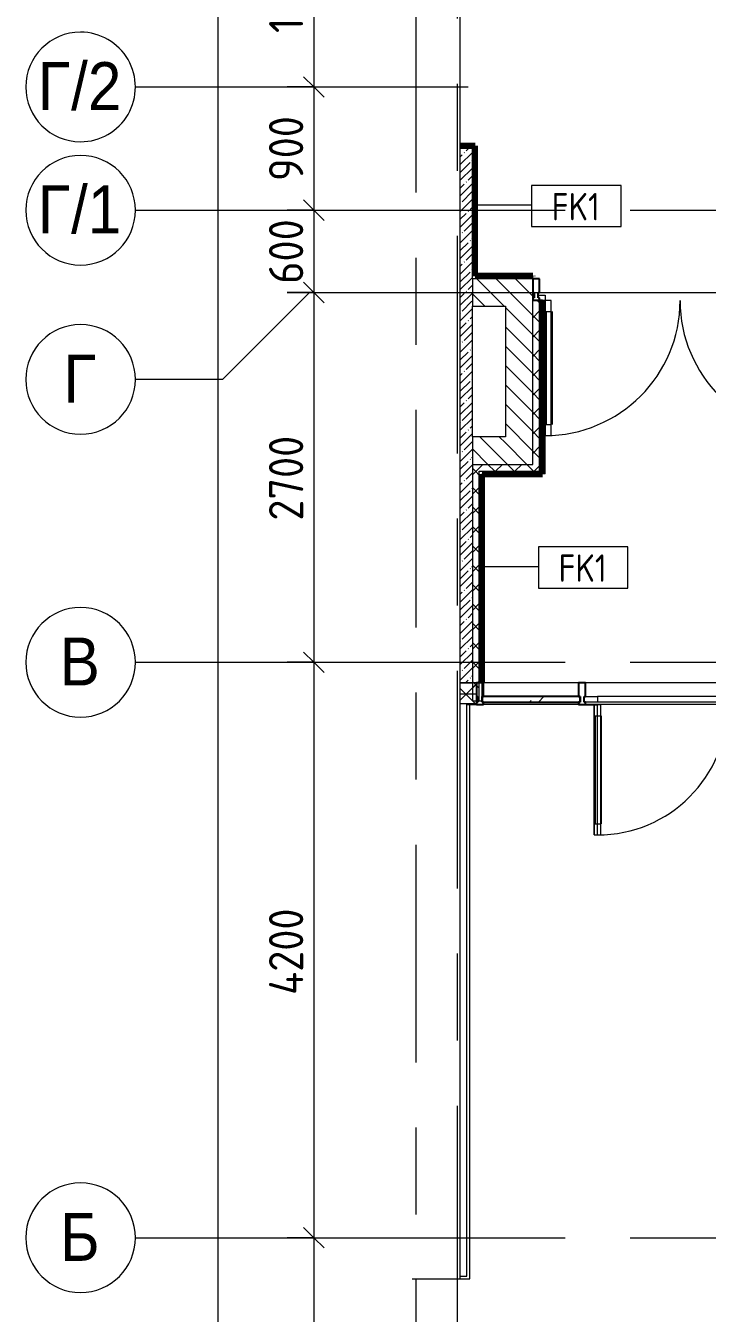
# Model space of a CAD drawing. Header units: millimetres. Extents: x 81711 to 274967, y -8553 to 29000.
# Drawn here: x 81711 to 86683, y 3048 to 12447 of the extents above; entities that cross this region are included whole.
import ezdxf

# ---------------------------------------------------------------- set-up
doc = ezdxf.new("R2010")
doc.units = ezdxf.units.MM
doc.linetypes.add('Осевая', pattern=[3175, 635, -476.25, 1587.5, -476.25])
for name, color, linetype, lineweight in [('A-ANNO-DIMS', 7, 'Continuous', 9), ('A-ANNO-DIMS-100', 7, 'Continuous', 9), ('A-DETL-GENF', 7, 'Continuous', 9), ('A-DOOR', 7, 'Continuous', 9), ('A-DOOR-1', 7, 'Continuous', 13), ('A-GLAZ-CURT', 7, 'Continuous', 9), ('A-GLAZ-CURT-1', 7, 'Continuous', 25), ('A-GLAZ-CWMG', 7, 'Continuous', 9), ('A-GLAZ-CWMG-1', 7, 'Continuous', 25), ('A-WALL', 7, 'Continuous', 9), ('A-WALL-IDEN', 7, 'Continuous', 9), ('I-WALL', 7, 'Continuous', 9), ('Оси', 7, 'Continuous', 9), ('Оси-1', 7, 'Continuous', 20), ('Оси-2', 7, 'Осевая', 9)]:
    doc.layers.add(name, color=color, linetype=linetype, lineweight=lineweight)
for name, color, linetype, lineweight, true_color in [('A-WALL-1', 7, 'Continuous', 9, 0xc0c0c0), ('A-WALL-2', 7, 'Continuous', 9, 0xff80c0), ('I-WALL-5', 7, 'Continuous', 9, 0xc0c0c0), ('I-WALL-8', 7, 'Continuous', 80, 0xff80c0), ('S-WALL-ANLY-1', 7, 'Continuous', 5, 0x008040)]:
    doc.layers.add(name, color=color, linetype=linetype, lineweight=lineweight, true_color=true_color)
doc.styles.add('Arial', font='arial.ttf', dxfattribs={"width": 0.9, "height": 350})
doc.styles.add('GOST Common', font='GOST_Common.ttf', dxfattribs={"width": 0.9, "height": 200})
doc.styles.add('ISOCPEUR', font='isocpeur.ttf', dxfattribs={"width": 0.9, "height": 250})
doc.dimstyles.new('ISO-2_5_0_9К_БОЛЬШОЙ_1', dxfattribs={"dimscale": 304.8, "dimtxt": 248.995294, "dimasz": 0.492126, "dimexe": 0.393701, "dimexo": 0.984252, "dimgap": 0, "dimtad": 1, "dimdec": 0, "dimrnd": 10, "dimzin": 0, "dimdsep": 46, "dimtxsty": 'ISOCPEUR', "dimblk1": 'OBLIQUE', "dimblk2": 'OBLIQUE', "dimsah": 1, "dimcen": 0.09, "dimdle": 0.393701, "dimazin": 0, "dimtfac": 1, "dimtdec": 4, "dimtix": 1, "dimtmove": 0, "dimatfit": 3, "dimfxl": 1, "dimtvp": 1, "dimtolj": 1, "dimtzin": 0, "dimarcsym": 2})
doc.dimstyles.new('ISO-2_5_0_9К_БОЛЬШОЙ_2', dxfattribs={"dimscale": 304.8, "dimtxt": 248.995294, "dimasz": 0.492126, "dimexe": 0.393701, "dimexo": 0.984252, "dimgap": 0, "dimtad": 1, "dimdec": 0, "dimrnd": 10, "dimzin": 0, "dimdsep": 46, "dimtxsty": 'ISOCPEUR', "dimblk1": 'OBLIQUE', "dimblk2": 'OBLIQUE', "dimsah": 1, "dimcen": 0.09, "dimdle": 0.393701, "dimazin": 0, "dimtfac": 1, "dimtdec": 4, "dimtix": 1, "dimtmove": 2, "dimatfit": 3, "dimfxl": 1, "dimtvp": 1, "dimtolj": 1, "dimtzin": 0, "dimarcsym": 2})
pattern_1 = [(45, (0, 0), (-70.71068, 70.71068), []), (135, (0, 0), (-70.71068, -70.71068), [])]
pattern_2 = [(135, (0, 0), (-70.71068, -70.71068), [])]
pattern_3 = [(0, (0, 0), (121.92, 30.48), [10.058, -81.382, 10.058, -81.382, -487.68]), (0, (0, 0), (121.92, 30.48), [-182.88, 10.058, -172.822, 10.058, -81.382, -213.36]), (0, (0, 0), (121.92, 30.48), [-457.2, 10.058, -50.902, 10.058, -142.342]), (120, (45.72, 15.24), (-87.356454, 90.345817), [10.058, -81.382, 10.058, -81.382, -487.68]), (120, (45.72, 15.24), (-87.356454, 90.345817), [-182.88, 10.058, -172.822, 10.058, -81.382, -213.36]), (120, (45.72, 15.24), (-87.356454, 90.345817), [-457.2, 10.058, -50.902, 10.058, -142.342]), (240, (60.96, 76.2), (-34.563546, -120.825817), [10.058, -81.382, 10.058, -81.382, -487.68]), (240, (60.96, 76.2), (-34.563546, -120.825817), [-182.88, 10.058, -172.822, 10.058, -81.382, -213.36]), (240, (60.96, 76.2), (-34.563546, -120.825817), [-457.2, 10.058, -50.902, 10.058, -142.342])]

# ---------------------------------------------------------------- blocks, each defined once
blk = doc.blocks.new('Системная панель - Стекло - 40мм-24251897-План отделки стен 1 этажа в осях 23_1-33')
at = {"layer": 'A-GLAZ-CURT'}
h = blk.add_hatch(dxfattribs=at)
h.set_pattern_fill('FP_30', color=256, style=0, pattern_type=2)
h.set_pattern_definition([(45, (-85497.5, -7410), (-282.8427, 282.8427), [200, -600]), (45, (-85697.5, -7510), (-282.8427, 282.8427), [600, -200]), (45, (-85297.5, -7610), (-282.8427, 282.8427), [200, -600])])
h.paths.add_polyline_path([(-202.1, 0), (357.5, 0), (357.5, 40), (-357.5, 40), (-357.5, 0)])
at = {"layer": 'A-GLAZ-CURT-1'}
for p, q in [((357.5, 40), (-357.5, 40)), ((-357.5, 40), (-357.5, 0)), ((-357.5, 0), (357.5, 0)), ((357.5, 0), (357.5, 40))]:
    blk.add_line(p, q, dxfattribs=at)
blk = doc.blocks.new('Прямоугольный импост - Импост структурный с накладкой - 160мм-24251894-План отделки стен 1 этажа в осях 23_1-33')
at = {"layer": 'A-GLAZ-CWMG'}
for p, q in [((85745, 7650), (85050, 7650)), ((85745, 7493), (85050, 7493))]:
    blk.add_line(p, q, dxfattribs=at)
blk = doc.blocks.new('Дверь_Витражная_остекление_ - ВВ-17 остекление-32475309-План отделки стен 1 этажа в осях 23_1-33')
at = {"layer": 'A-DETL-GENF'}
for p, q in [((-940, -20), (-985, -20)), ((-985, -1005), (-985, -20)), ((-940, -20), (-985, -20)), ((-985, -20), (-985, -1005)), ((-940, -1005), (-940, -20)), ((-940, -1005), (-940, -20)), ((990, -1005), (990, -20)), ((990, -20), (990, -1005)), ((1035, -1005), (1035, -20)), ((1035, -1005), (1035, -20)), ((-985, -100), (-940, -100)), ((-975, -925), (-975, -100)), ((-931, -925), (-931, -100)), ((981, -925), (981, -100)), ((1035, -100), (990, -100)), ((1025, -925), (1025, -100)), ((-985, -925), (-940, -925)), ((1035, -925), (990, -925)), ((-985, -1005), (-940, -1005)), ((-985, -1005), (-940, -1005)), ((1035, -1005), (990, -1005)), ((990, -1005), (1035, -1005))]:
    blk.add_line(p, q, dxfattribs=at)
at = {"layer": 'A-DOOR'}
for p, q in [((-985, -1005), (-985, -20)), ((985, -1005), (985, -20))]:
    blk.add_line(p, q, dxfattribs=at)
for centre, start, end in [((-985, -20), 270, 0), ((985, -20), 180, 270)]:
    blk.add_arc(centre, 985, start, end, dxfattribs=at)
at = {"layer": 'A-DOOR-1'}
for p, q in [((-1035, 20), (-985, 20)), ((-985, 20), (-985, -20)), ((985, 20), (1035, 20)), ((985, -20), (985, 20)), ((-985, -20), (-1005, -20)), ((1035, -20), (985, -20)), ((1035, -17), (1035, -20))]:
    blk.add_line(p, q, dxfattribs=at)
blk = doc.blocks.new('Дверь_Витражная_СКБ_2Ст - ВВ-17-31911620-План отделки стен 1 этажа в осях 23_1-33')
at = {"layer": 'A-DETL-GENF'}
for p, q in [((-1035, -20), (-1035, -17)), ((-1035, -17), (-1035, -20)), ((-937, -20), (-1035, -20)), ((-1035, -20), (-937, -20)), ((-913, -20), (-963, -20)), ((-963, -970), (-963, -20)), ((-913, -20), (-963, -20)), ((-963, -20), (-963, -970)), ((-937, -17), (-937, -20)), ((-937, -20), (-937, -17)), ((-913, -970), (-913, -20)), ((-913, -970), (-913, -20)), ((887, -20), (937, -20)), ((887, -944), (887, -20)), ((887, -20), (887, -944)), ((937, -20), (887, -20)), ((937, -17), (937, -20)), ((937, -17), (937, -20)), ((937, -944), (937, -20)), ((937, -944), (937, -20)), ((937, -20), (1035, -20)), ((937, -20), (1035, -20)), ((1035, -20), (1035, -17)), ((1035, -20), (1035, -17)), ((-963, -100), (-913, -100)), ((-953, -890), (-953, -100)), ((-909, -890), (-909, -100)), ((883, -864), (883, -100)), ((937, -100), (887, -100)), ((927, -864), (927, -100)), ((-963, -890), (-913, -890)), ((937, -864), (887, -864)), ((-963, -970), (-913, -970)), ((-963, -970), (-913, -970)), ((937, -944), (887, -944)), ((887, -944), (937, -944))]:
    blk.add_line(p, q, dxfattribs=at)
at = {"layer": 'A-DOOR'}
for p, q in [((-937, -970), (-937, -20)), ((937, -944), (937, -20))]:
    blk.add_line(p, q, dxfattribs=at)
for centre, radius, start, end in [((-937, -20), 950, 270, 0), ((937, -20), 924, 180, 270)]:
    blk.add_arc(centre, radius, start, end, dxfattribs=at)
at = {"layer": 'A-DOOR-1'}
for p, q in [((-1025, 40), (-937, 40)), ((-937, 40), (-937, 0)), ((937, 40), (1025, 40)), ((937, 0), (937, 40)), ((-937, 0), (-1025, 0)), ((1025, 0), (937, 0))]:
    blk.add_line(p, q, dxfattribs=at)
blk = doc.blocks.new('Прямоугольный импост - Импост структурный с накладкой - 160мм-20587511-План отделки стен 1 этажа в осях 23_1-33')
at = {"layer": 'A-GLAZ-CWMG'}
for p, q in [((87845, 7650), (85795, 7650)), ((87757, 7550), (85883, 7550)), ((87845, 7493), (85795, 7493)), ((87757, 7510), (85883, 7510))]:
    blk.add_line(p, q, dxfattribs=at)
blk = doc.blocks.new('Прямоугольный импост - Импост структурный с накладкой - 160мм-18691755-План отделки стен 1 этажа в осях 23_1-33')
at = {"layer": 'A-GLAZ-CWMG-1'}
for p, q in [((-25, 0), (-25, 17)), ((-25, 17), (25, 17)), ((-15, 0), (-25, 0)), ((-15, -40), (-15, 0)), ((25, 0), (15, 0)), ((15, 0), (15, -40)), ((25, 17), (25, 0)), ((-25, -140), (-25, -40)), ((-25, -40), (-15, -40)), ((15, -40), (25, -40)), ((25, -40), (25, -140)), ((25, -140), (-25, -140))]:
    blk.add_line(p, q, dxfattribs=at)
blk = doc.blocks.new('Прямоугольный импост - Импост структурный с накладкой - 160мм Темный-32348142-План отделки стен 1 этажа в осях 23_1-33')
at = {"layer": 'A-GLAZ-CWMG-1'}
for p, q in [((0, 17), (-50, 17)), ((-50, 17), (-50, 0)), ((-50, 0), (-40, 0)), ((-40, 0), (-40, -40)), ((-10, -40), (-10, 0)), ((-10, 0), (0, 0)), ((0, 0), (0, 17)), ((-40, -40), (-50, -40)), ((-50, -40), (-50, -140)), ((0, -40), (-10, -40)), ((0, -140), (0, -40)), ((-50, -140), (0, -140))]:
    blk.add_line(p, q, dxfattribs=at)
blk = doc.blocks.new('Прямоугольный импост - Импост структурный с накладкой - 160мм-22875598-План отделки стен 1 этажа в осях 23_1-33')
at = {"layer": 'A-GLAZ-CWMG-1'}
for p, q in [((0, 17), (-50, 17)), ((-50, 17), (-50, 0)), ((-50, 0), (-40, 0)), ((-40, 0), (-40, -40)), ((-10, -40), (-10, 0)), ((-10, 0), (0, 0)), ((0, 0), (0, 17)), ((-40, -40), (-50, -40)), ((-50, -40), (-50, -140)), ((0, -40), (-10, -40)), ((0, -140), (0, -40)), ((-50, -140), (0, -140))]:
    blk.add_line(p, q, dxfattribs=at)
blk = doc.blocks.new('DET_L_Линия разрыва - М100-30654842-План отделки стен 1 этажа в осях 23_1-33')
at = {"layer": 'A-DETL-GENF'}
blk.add_line((24079.7, 0), (12339.9, 0), dxfattribs=at)
blk = doc.blocks.new('Ось сетки - D8-29747960-План отделки стен 1 этажа в осях 23_1-33')
at = {"layer": 'Оси-1'}
for start, end in [(360, 180), (180, 360)]:
    blk.add_arc((0, 0), 4, start, end, dxfattribs=at)
blk = doc.blocks.new('DIMBLOCK19-План отделки стен 1 этажа в осях 23_1-33')
at = {"layer": 'A-ANNO-DIMS-100', "lineweight": 20}
for p, q in [((83812.1, 13400), (83737.1, 13475)), ((83812.1, 13400), (83887.1, 13325)), ((83812.1, 12000), (83737.1, 12075)), ((83812.1, 12000), (83887.1, 11925))]:
    blk.add_line(p, q, dxfattribs=at)
at = {"layer": 'A-ANNO-DIMS-100'}
for p, q in [((83618.2, 13400), (83932.1, 13400)), ((83812.1, 13400), (83618.2, 13400)), ((83812.1, 13400), (83812.1, 12000)), ((83618.2, 12000), (83932.1, 12000)), ((83812.1, 12000), (83618.2, 12000))]:
    blk.add_line(p, q, dxfattribs=at)
at = {"layer": 'A-ANNO-DIMS-100', "color": 0, "insert": (83485.5, 12393.5), "char_height": 250, "width": 735.494, "attachment_point": 1, "rotation": 90, "line_spacing_factor": 1.149209, "style": 'ISOCPEUR'}
blk.add_mtext('1400', dxfattribs=at)
blk = doc.blocks.new('_Oblique')
at = {"color": 0, "linetype": 'ByBlock', "lineweight": -2}
blk.add_line((-0.5, -0.5), (0.5, 0.5), dxfattribs=at)
blk = doc.blocks.new('DIMBLOCK20-План отделки стен 1 этажа в осях 23_1-33')
at = {"layer": 'A-ANNO-DIMS-100', "lineweight": 20}
for p, q in [((83812.1, 12000), (83737.1, 12075)), ((83812.1, 12000), (83887.1, 11925)), ((83812.1, 11100), (83737.1, 11175)), ((83812.1, 11100), (83887.1, 11025))]:
    blk.add_line(p, q, dxfattribs=at)
at = {"layer": 'A-ANNO-DIMS-100'}
for p, q in [((83618.2, 12000), (83932.1, 12000)), ((83812.1, 12000), (83618.2, 12000)), ((83812.1, 12000), (83812.1, 11100)), ((83618.2, 11100), (83932.1, 11100)), ((83812.1, 11100), (83618.2, 11100))]:
    blk.add_line(p, q, dxfattribs=at)
at = {"layer": 'A-ANNO-DIMS-100', "color": 0, "insert": (83485.5, 11313), "char_height": 250, "width": 568.858, "attachment_point": 1, "rotation": 90, "line_spacing_factor": 1.149209, "style": 'ISOCPEUR'}
blk.add_mtext('900', dxfattribs=at)
blk = doc.blocks.new('DIMBLOCK21-План отделки стен 1 этажа в осях 23_1-33')
at = {"layer": 'A-ANNO-DIMS-100'}
for p, q in [((83618.2, 11100), (83932.1, 11100)), ((83812.1, 11100), (83618.2, 11100)), ((83812.1, 11100), (83812.1, 10500)), ((83618.2, 10500), (83932.1, 10500)), ((83812.1, 10500), (83618.2, 10500))]:
    blk.add_line(p, q, dxfattribs=at)
at = {"layer": 'A-ANNO-DIMS-100', "lineweight": 20}
for p, q in [((83812.1, 11100), (83737.1, 11175)), ((83812.1, 11100), (83887.1, 11025)), ((83812.1, 10500), (83737.1, 10575)), ((83812.1, 10500), (83887.1, 10425))]:
    blk.add_line(p, q, dxfattribs=at)
at = {"layer": 'A-ANNO-DIMS-100', "color": 0, "insert": (83485.5, 10563), "char_height": 250, "width": 568.858, "attachment_point": 1, "rotation": 90, "line_spacing_factor": 1.149209, "style": 'ISOCPEUR'}
blk.add_mtext('600', dxfattribs=at)
blk = doc.blocks.new('DIMBLOCK22-План отделки стен 1 этажа в осях 23_1-33')
at = {"layer": 'A-ANNO-DIMS-100', "lineweight": 20}
for p, q in [((83812.1, 10500), (83737.1, 10575)), ((83812.1, 10500), (83887.1, 10425)), ((83812.1, 7800), (83737.1, 7875)), ((83812.1, 7800), (83887.1, 7725))]:
    blk.add_line(p, q, dxfattribs=at)
at = {"layer": 'A-ANNO-DIMS-100'}
for p, q in [((83618.2, 10500), (83932.1, 10500)), ((83812.1, 10500), (83618.2, 10500)), ((83812.1, 10500), (83812.1, 7800)), ((83618.2, 7800), (83932.1, 7800)), ((83812.1, 7800), (83618.2, 7800))]:
    blk.add_line(p, q, dxfattribs=at)
at = {"layer": 'A-ANNO-DIMS-100', "color": 0, "insert": (83485.5, 8834), "char_height": 250, "width": 758.478, "attachment_point": 1, "rotation": 90, "line_spacing_factor": 1.149209, "style": 'ISOCPEUR'}
blk.add_mtext('2700', dxfattribs=at)
blk = doc.blocks.new('DIMBLOCK23-План отделки стен 1 этажа в осях 23_1-33')
at = {"layer": 'A-ANNO-DIMS-100', "lineweight": 20}
for p, q in [((83812.1, 7800), (83737.1, 7875)), ((83812.1, 7800), (83887.1, 7725)), ((83812.1, 3600), (83737.1, 3675)), ((83812.1, 3600), (83887.1, 3525))]:
    blk.add_line(p, q, dxfattribs=at)
at = {"layer": 'A-ANNO-DIMS-100'}
for p, q in [((83618.2, 7800), (83932.1, 7800)), ((83812.1, 7800), (83618.2, 7800)), ((83812.1, 7800), (83812.1, 3600)), ((83618.2, 3600), (83932.1, 3600)), ((83812.1, 3600), (83618.2, 3600))]:
    blk.add_line(p, q, dxfattribs=at)
at = {"layer": 'A-ANNO-DIMS-100', "color": 0, "insert": (83485.5, 5372), "char_height": 250, "width": 787.208, "attachment_point": 1, "rotation": 90, "line_spacing_factor": 1.149209, "style": 'ISOCPEUR'}
blk.add_mtext('4200', dxfattribs=at)
blk = doc.blocks.new('DIMBLOCK24-План отделки стен 1 этажа в осях 23_1-33')
at = {"layer": 'A-ANNO-DIMS-100', "lineweight": 20}
for p, q in [((83812.1, 3600), (83737.1, 3675)), ((83812.1, 3600), (83887.1, 3525)), ((83812.1, 0), (83737.1, 75)), ((83812.1, 0), (83887.1, -75))]:
    blk.add_line(p, q, dxfattribs=at)
at = {"layer": 'A-ANNO-DIMS-100'}
for p, q in [((83618.2, 3600), (83932.1, 3600)), ((83812.1, 3600), (83618.2, 3600)), ((83812.1, 3600), (83812.1, -120)), ((83618.2, 0), (83932.1, 0)), ((83812.1, 0), (83618.2, 0))]:
    blk.add_line(p, q, dxfattribs=at)
at = {"layer": 'A-ANNO-DIMS-100', "color": 0, "insert": (83485.5, 1484), "char_height": 250, "width": 758.478, "attachment_point": 1, "rotation": 90, "line_spacing_factor": 1.149209, "style": 'ISOCPEUR'}
blk.add_mtext('3600', dxfattribs=at)
blk = doc.blocks.new('DIMBLOCK25-План отделки стен 1 этажа в осях 23_1-33')
at = {"layer": 'A-ANNO-DIMS-100', "lineweight": 20}
for p, q in [((83112.1, 27000), (83037.1, 27075)), ((83112.1, 27000), (83187.1, 26925)), ((83112.1, 0), (83037.1, 75)), ((83112.1, 0), (83187.1, -75))]:
    blk.add_line(p, q, dxfattribs=at)
at = {"layer": 'A-ANNO-DIMS-100'}
for p, q in [((83112.1, 27120), (83112.1, -120)), ((82918.2, 27000), (83232.1, 27000)), ((83112.1, 27000), (82918.2, 27000)), ((82918.2, 0), (83232.1, 0)), ((83112.1, 0), (82918.2, 0))]:
    blk.add_line(p, q, dxfattribs=at)
at = {"layer": 'A-ANNO-DIMS-100', "color": 0, "insert": (82785.5, 13783.2), "char_height": 250, "width": 948.097, "attachment_point": 1, "rotation": 90, "line_spacing_factor": 1.149209, "style": 'ISOCPEUR'}
blk.add_mtext('27000', dxfattribs=at)
blk = doc.blocks.new('М_стена_0001 - Типоразмер_без рамки-25382661-План отделки стен 1 этажа в осях 23_1-33')
at = {"layer": 'A-WALL-IDEN'}
for p, q in [((3.258, 1.523), (-3.273, 1.523)), ((-3.273, 1.523), (-3.273, -1.477)), ((3.258, -1.477), (3.258, 1.523)), ((-3.273, -1.477), (3.258, -1.477))]:
    blk.add_line(p, q, dxfattribs=at)

msp = doc.modelspace()

# ---------------------------------------------------------------- hatches: boundary and pattern name
at = {"layer": 'A-WALL'}
h = msp.add_hatch(dxfattribs=at)
h.set_pattern_fill('FP_5', color=256, style=0, pattern_type=2)
h.set_pattern_definition(pattern_1)
h.paths.add_polyline_path([(84930, 7500), (85000, 7500), (85000, 7650), (84880.7, 7650), (84880.7, 7500)])
h.paths.add_polyline_path([(89180, 7500), (89202, 7500), (89202, 7650), (89180, 7650), (89180, 7527.3)])
at = {"layer": 'I-WALL'}
h = msp.add_hatch(dxfattribs=at)
h.set_pattern_fill('FP_64', color=256, style=0, pattern_type=2)
h.set_pattern_definition(pattern_3)
h.paths.add_polyline_path([(84970, 11550), (84970, 11570), (84880.7, 11570), (84880.7, 11550)])
h = msp.add_hatch(dxfattribs=at)
h.set_pattern_fill('FP_64', color=256, style=0, pattern_type=2)
h.set_pattern_definition(pattern_3)
h.paths.add_polyline_path([(84990, 10600), (84990, 11570), (84970, 11570), (84970, 10600)])
h = msp.add_hatch(dxfattribs=at)
h.set_pattern_fill('FP_2', color=256, style=0, pattern_type=2)
h.set_pattern_definition([(45, (0, 0), (-57.02463, 57.02463), []), (45, (57.025, 0), (-57.02463, 57.02463), [100.806, -20.161, 3.353, -16.808])])
h.paths.add_polyline_path([(84970, 7650), (84970, 11550), (84880.7, 11550), (84880.7, 7650)])
h = msp.add_hatch(dxfattribs=at)
h.set_pattern_fill('FP_4', color=256, style=0, pattern_type=2)
h.set_pattern_definition(pattern_2)
h.paths.add_polyline_path([(85410, 10400), (85410, 10600), (84970, 10600), (84970, 10400), (85210, 10400)])
h = msp.add_hatch(dxfattribs=at)
h.set_pattern_fill('FP_64', color=256, style=0, pattern_type=2)
h.set_pattern_definition(pattern_3)
h.paths.add_polyline_path([(84990, 10600), (85410, 10600), (85410, 10620), (84990, 10620)])
h = msp.add_hatch(dxfattribs=at)
h.set_pattern_fill('FP_5', color=256, style=0, pattern_type=2)
h.set_pattern_definition(pattern_1)
h.paths.add_polyline_path([(85410, 9195), (85460, 9195), (85460, 10443), (85410, 10443), (85410, 9245)])
h = msp.add_hatch(dxfattribs=at)
h.set_pattern_fill('FP_4', color=256, style=0, pattern_type=2)
h.set_pattern_definition(pattern_2)
h.paths.add_polyline_path([(85410, 9245), (85410, 10400), (85210, 10400), (85210, 9245)])
h = msp.add_hatch(dxfattribs=at)
h.set_pattern_fill('FP_4', color=256, style=0, pattern_type=2)
h.set_pattern_definition(pattern_2)
h.paths.add_polyline_path([(85210, 9245), (85210, 9445), (84970, 9445), (84970, 9245)])
h = msp.add_hatch(dxfattribs=at)
h.set_pattern_fill('FP_5', color=256, style=0, pattern_type=2)
h.set_pattern_definition(pattern_1)
h.paths.add_polyline_path([(85020, 9195), (85410, 9195), (85410, 9245), (84970, 9245), (84970, 9195)])
h = msp.add_hatch(dxfattribs=at)
h.set_pattern_fill('FP_5', color=256, style=0, pattern_type=2)
h.set_pattern_definition(pattern_1)
h.paths.add_polyline_path([(85020, 7520), (85020, 9195), (84970, 9195), (84970, 7520)])

# ---------------------------------------------------------------- linework, layer by layer
at = {"layer": 'A-WALL'}
for p, q in [((84990, 10620), (84990, 11570)), ((84970, 10600), (84970, 10400)), ((85410, 10620), (84991, 10620)), ((85410, 10400), (85410, 10443)), ((85460, 9195), (85460, 10443)), ((84970, 9445), (84970, 9245)), ((85020, 9195), (85460, 9195)), ((85020, 7520), (85020, 9195)), ((85040, 9175), (85410, 9175)), ((85040, 9174), (85040, 9175)), ((84880.7, 7500), (85000, 7500)), ((84930, 3320), (84930, 7500)), ((84930, 7497), (85000, 7497)), ((84880.7, 3320), (84930, 3320))]:
    msp.add_line(p, q, dxfattribs=at)
at = {"layer": 'A-WALL-1'}
for p, q in [((85000, 7650), (84880.7, 7650)), ((85000, 7492), (85000, 7650)), ((84930, 7492), (85000, 7492)), ((84950, 3300), (84950, 7492)), ((84530.2, 3300), (84950, 3300))]:
    msp.add_line(p, q, dxfattribs=at)
at = {"layer": 'A-WALL-2'}
for p, q in [((84990, 10620), (84991, 10620)), ((85040, 9174), (85040, 7650))]:
    msp.add_line(p, q, dxfattribs=at)
at = {"layer": 'A-WALL-IDEN'}
for p, q in [((84990.5, 11138.5), (85401.4, 11138.5)), ((85040.5, 8500.1), (85451.4, 8500.1))]:
    msp.add_line(p, q, dxfattribs=at)
at = {"layer": 'I-WALL-5'}
for p, q in [((84970, 11550), (84880.7, 11550)), ((84970, 10600), (84970, 11550)), ((85410, 10600), (84970, 10600)), ((85410, 10443), (85410, 10620)), ((85480, 10443), (85410, 10443)), ((84970, 9445), (84970, 10400)), ((84970, 10400), (85210, 10400)), ((85210, 10400), (85210, 9445)), ((85410, 9245), (85410, 10400)), ((85210, 9445), (84970, 9445)), ((84970, 9245), (85410, 9245)), ((84970, 9245), (84970, 7520)), ((84880.7, 7650), (84970, 7650)), ((85040, 7520), (85040, 7650)), ((84970, 7520), (85040, 7520))]:
    msp.add_line(p, q, dxfattribs=at)
at = {"layer": 'I-WALL-8'}
for p, q in [((84991, 11571), (84880.7, 11571)), ((84880.7, 11570), (84990, 11570)), ((84991, 10620), (84991, 11571)), ((85410, 10621), (84990, 10621)), ((85410, 10620), (85410, 10621)), ((85480, 10443), (85480, 9175)), ((85481, 10443), (85480, 10443)), ((85481, 9174), (85481, 10443)), ((85041, 9174), (85481, 9174)), ((85041, 7650), (85041, 9174)), ((85480, 9175), (85410, 9175)), ((85040, 7650), (85041, 7650))]:
    msp.add_line(p, q, dxfattribs=at)
at = {"layer": 'S-WALL-ANLY-1'}
msp.add_line((84880.7, 7571), (85000, 7571), dxfattribs=at)
at = {"layer": 'Оси'}
for p, q in [((82510.7, 12000), (83699.8, 12000)), ((83750.6, 12000), (84939.7, 12000)), ((82510.7, 11100), (85010.7, 11100)), ((83780.7, 10500), (83145.7, 9865)), ((83780.7, 10500), (86280.7, 10500)), ((83145.7, 9865), (82510.7, 9865)), ((82510.7, 7800), (85010.7, 7800)), ((82510.7, 3600), (85010.7, 3600))]:
    msp.add_line(p, q, dxfattribs=at)
at = {"layer": 'Оси-2'}
for p, q in [((84560, 593.7), (84560, 19415.1)), ((84860, 1863.7), (84860, 19415.1)), ((83699.8, 12000), (83750.6, 12000)), ((85010.7, 11100), (120319, 11100)), ((86280.7, 10500), (120319, 10500)), ((85010.7, 7800), (122760, 7800)), ((85010.7, 3600), (122760, 3600))]:
    msp.add_line(p, q, dxfattribs=at)

# ---------------------------------------------------------------- block references
at = {"layer": 'A-DETL-GENF', "rotation": 270.0000000000003}
msp.add_blockref('DET_L_Линия разрыва - М100-30654842-План отделки стен 1 этажа в осях 23_1-33', (84880.7, 27380.8), dxfattribs=at)
at = {"layer": 'A-DOOR'}
for name, p in [('Дверь_Витражная_остекление_ - ВВ-17 остекление-32475309-План отделки стен 1 этажа в осях 23_1-33', (86485, 10460)), ('Дверь_Витражная_СКБ_2Ст - ВВ-17-31911620-План отделки стен 1 этажа в осях 23_1-33', (86820, 7510))]:
    msp.add_blockref(name, p, dxfattribs=at)
at = {"layer": 'A-GLAZ-CURT'}
msp.add_blockref('Системная панель - Стекло - 40мм-24251897-План отделки стен 1 этажа в осях 23_1-33', (85397.5, 7510), dxfattribs=at)
at = {"layer": 'A-GLAZ-CWMG', "rotation": 180}
for name, p in [('Прямоугольный импост - Импост структурный с накладкой - 160мм Темный-32348142-План отделки стен 1 этажа в осях 23_1-33', (85410, 10460)), ('Прямоугольный импост - Импост структурный с накладкой - 160мм-22875598-План отделки стен 1 этажа в осях 23_1-33', (85000, 7510))]:
    msp.add_blockref(name, p, dxfattribs=at)
at = {"layer": 'A-GLAZ-CWMG'}
for name in ['Прямоугольный импост - Импост структурный с накладкой - 160мм-24251894-План отделки стен 1 этажа в осях 23_1-33', 'Прямоугольный импост - Импост структурный с накладкой - 160мм-20587511-План отделки стен 1 этажа в осях 23_1-33']:
    msp.add_blockref(name, (0, 0), dxfattribs=at)
at = {"layer": 'A-GLAZ-CWMG', "extrusion": (0, 0, -1), "rotation": 180}
msp.add_blockref('Прямоугольный импост - Импост структурный с накладкой - 160мм-18691755-План отделки стен 1 этажа в осях 23_1-33', (-85770, 7510), dxfattribs=at)
at = {"layer": 'A-WALL-IDEN', "xscale": 99.99999999999993, "yscale": 99.99999999999993, "zscale": 99.99999999999993}
for p in [(85728.8, 11128), (85778.8, 8489.7)]:
    msp.add_blockref('М_стена_0001 - Типоразмер_без рамки-25382661-План отделки стен 1 этажа в осях 23_1-33', p, dxfattribs=at)
at = {"layer": 'Оси-1', "xscale": 99.99999999999993, "yscale": 99.99999999999993, "zscale": 99.99999999999993}
for p, rotation in [((82110.7, 12000), 269.9999999999995), ((82110.7, 11100), 269.9999999999994), ((82110.7, 9865), 269.9999999999994), ((82110.7, 7800), 269.9999999999994), ((82110.7, 3600), 269.9999999999994)]:
    msp.add_blockref('Ось сетки - D8-29747960-План отделки стен 1 этажа в осях 23_1-33', p, dxfattribs=dict(at, rotation=rotation))

# ---------------------------------------------------------------- texts
at = {"layer": 'A-WALL-IDEN', "char_height": 200, "width": 447.342, "attachment_point": 1, "style": 'GOST Common'}
for insert in [(85548.5, 11226), (85598.5, 8587.7)]:
    msp.add_mtext('FK1', dxfattribs=dict(at, insert=insert))
at = {"layer": 'Оси', "char_height": 350, "attachment_point": 1, "style": 'Arial'}
for s, insert, width in [('\\fArial|b0|i0|c204|p34|;\\W.9;Г', (81797.3, 12181), 295.823), ('/2', (82041.3, 12181), 454.557), ('\\fArial|b0|i0|c204|p34|;\\W.9;Г', (81797.3, 11281), 295.823), ('/1', (82041.3, 11281), 454.557), ('\\fArial|b0|i0|c204|p34|;\\W.9;Г', (81984.9, 10046), 295.823), ('\\fArial|b0|i0|c204|p34|;\\W.9;В', (81957.9, 7981), 360.759), ('\\fArial|b0|i0|c204|p34|;\\W.9;Б', (81961.1, 3781), 353.544)]:
    msp.add_mtext(s, dxfattribs=dict(at, insert=insert, width=width))

# ---------------------------------------------------------------- dimensions: what is measured, and where the dimension line sits
at = {"layer": 'A-ANNO-DIMS'}
dim = msp.add_linear_dim(base=(83112.1, 0), p1=(83218.2, 27000), p2=(83218.2, 0), angle=90, dimstyle='ISO-2_5_0_9К_БОЛЬШОЙ_2', override={"dimpost": '<>', "dimfxl": 26999.999823}, dxfattribs=at)
dim.commit()
dim.dimension.update_dxf_attribs({"geometry": 'DIMBLOCK25-План отделки стен 1 этажа в осях 23_1-33', "text_midpoint": (82952.2, 14257.2), "dimtype": 160, "text_rotation": 90})
for base, p1, p2, override, picture, middle in [((83812.1, 12000), (83918.2, 13400), (83918.2, 12000), {"dimpost": '<>', "dimfxl": 1399.999995}, 'DIMBLOCK19-План отделки стен 1 этажа в осях 23_1-33', (83687.1, 12700)), ((83812.1, 11100), (83918.2, 12000), (83918.2, 11100), {"dimpost": '<>', "dimfxl": 900}, 'DIMBLOCK20-План отделки стен 1 этажа в осях 23_1-33', (83687.1, 11550)), ((83812.1, 10500), (83918.2, 11100), (83918.2, 10500), {"dimpost": '<>', "dimfxl": 600}, 'DIMBLOCK21-План отделки стен 1 этажа в осях 23_1-33', (83687.1, 10800)), ((83812.1, 7800), (83918.2, 10500), (83918.2, 7800), {"dimpost": '<>', "dimfxl": 2700}, 'DIMBLOCK22-План отделки стен 1 этажа в осях 23_1-33', (83687.1, 9150)), ((83812.1, 3600), (83918.2, 7800), (83918.2, 3600), {"dimpost": '<>', "dimfxl": 4200}, 'DIMBLOCK23-План отделки стен 1 этажа в осях 23_1-33', (83687.1, 5700)), ((83812.1, 0), (83918.2, 3600), (83918.2, 0), {"dimpost": '<>', "dimfxl": 3600}, 'DIMBLOCK24-План отделки стен 1 этажа в осях 23_1-33', (83687.1, 1800))]:
    dim = msp.add_linear_dim(base=base, p1=p1, p2=p2, angle=90, dimstyle='ISO-2_5_0_9К_БОЛЬШОЙ_1', override=override, dxfattribs=at)
    dim.commit()
    dim.dimension.update_dxf_attribs({"geometry": picture, "text_midpoint": middle})

doc.saveas('drawing.dxf')
